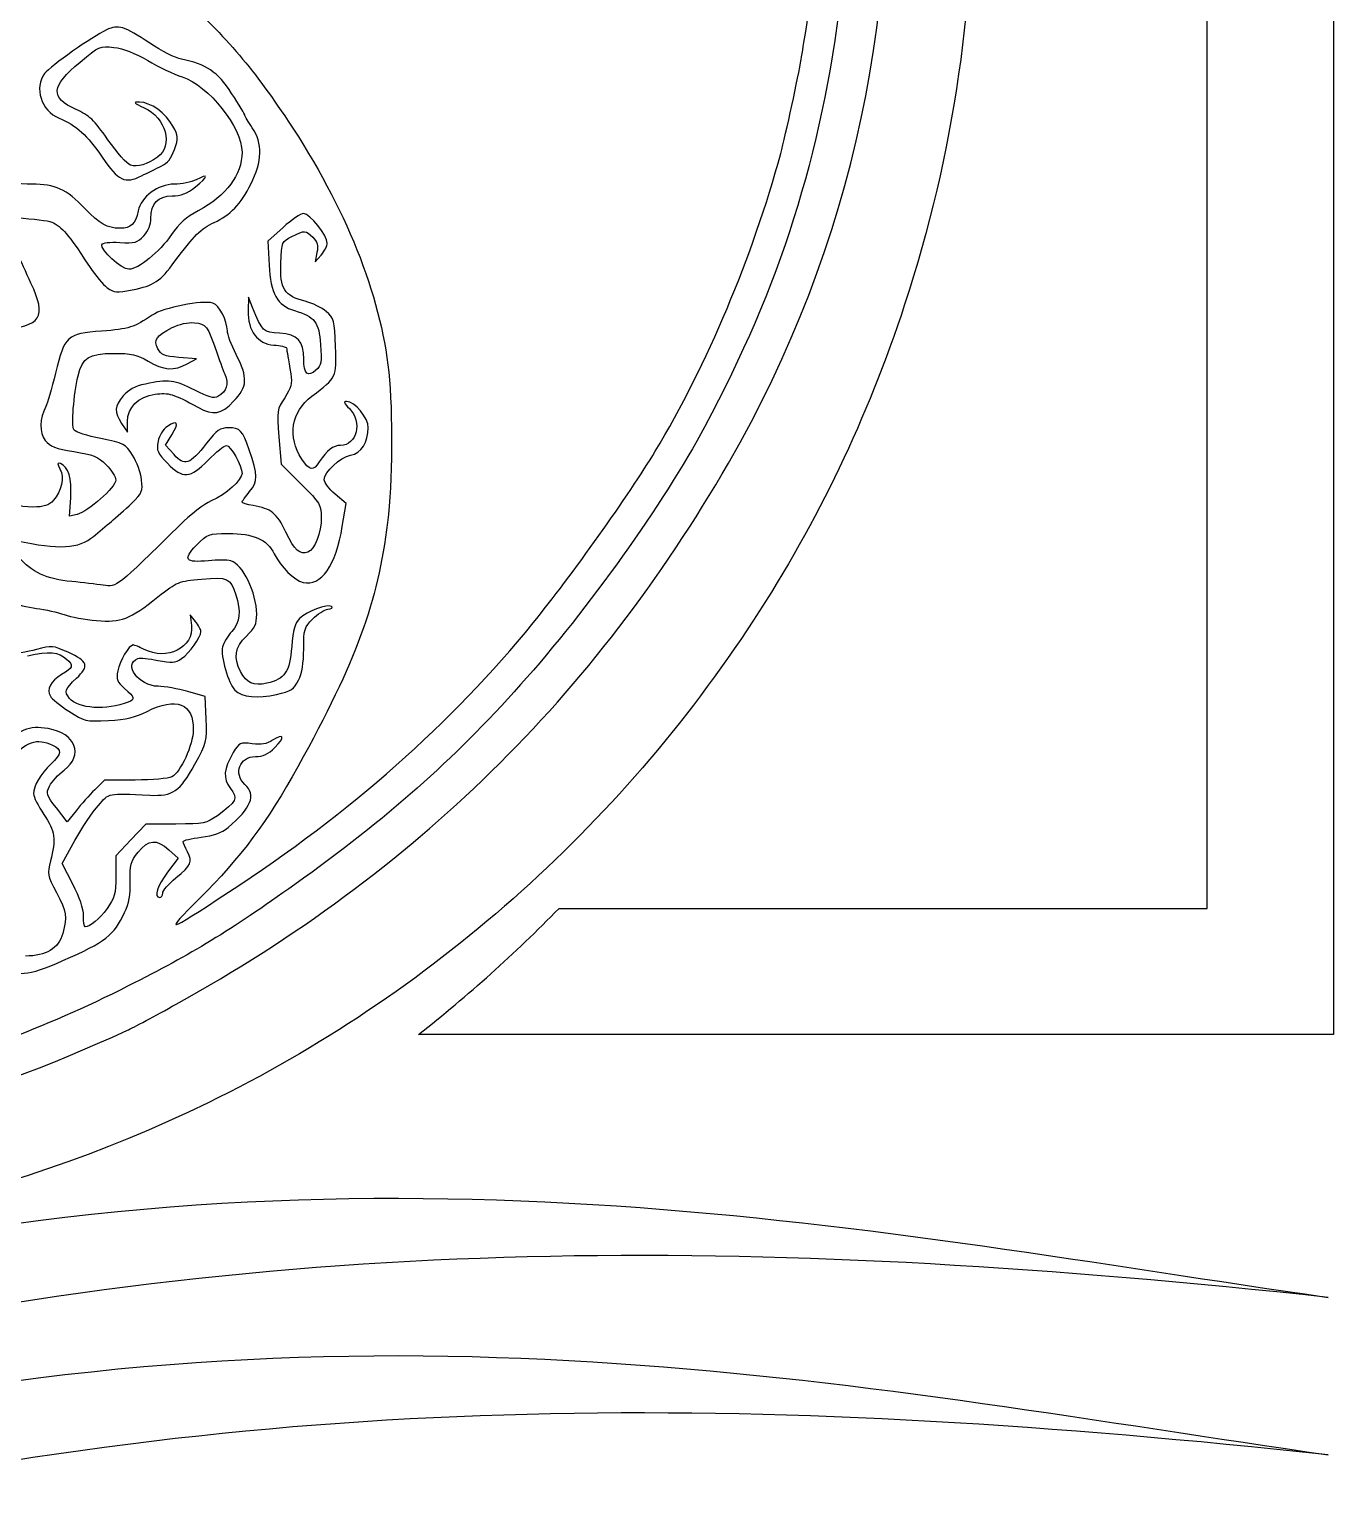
# Model space of a CAD drawing. Extents: x 0 to 136, y -3 to 123.
# Drawn here: x 84.5 to 136.2, y 1.9 to 60.3 of the extents above; entities that cross this region are included whole.
import ezdxf

# ---------------------------------------------------------------- set-up
doc = ezdxf.new("R2010")
doc.units = 0
doc.layers.add('Calque_1', color=7, linetype='CONTINUOUS')

msp = doc.modelspace()

# ---------------------------------------------------------------- linework, layer by layer
at = {"layer": 'Calque_1', "color": 7}
for p, q in [((136.156085, 112.294755), (136.156085, 20.468899)), ((131.15601, 25.468973), (131.15601, 107.294681)), ((94.53882, 52.45802), (93.935034, 51.908519)), ((93.935034, 51.908519), (93.984507, 50.965493)), ((95.882677, 51.458713), (95.811388, 51.088257)), ((95.811388, 51.088257), (96.049612, 51.362862)), ((93.166204, 49.692445), (93.156608, 49.157132)), ((93.331388, 49.285326), (93.166204, 49.692445)), ((91.111711, 47.249758), (90.416569, 47.30793)), ((90.73946, 47.046208), (91.111711, 47.249758)), ((88.145612, 44.690768), (88.376695, 44.341814)), ((88.376695, 44.341814), (88.376695, 44.76215)), ((89.880488, 43.833111), (90.131355, 44.238975)), ((90.22034, 43.452752), (89.880488, 43.833111)), ((94.375639, 44.155798), (94.459882, 43.079228)), ((94.459882, 43.079228), (95.25747, 42.281617)), ((86.076302, 41.007872), (86.12761, 41.744306)), ((97.036148, 41.522149), (96.603812, 41.885132)), ((96.888066, 40.605624), (97.036148, 41.522149)), ((86.381525, 41.08449), (86.076302, 41.007872)), ((91.073978, 36.841403), (90.862904, 37.102035)), ((90.862904, 37.102035), (90.911841, 36.683195)), ((91.459493, 33.872535), (90.761586, 34.067062)), ((91.493557, 32.965634), (91.459493, 33.872535)), ((87.463114, 30.558033), (87.07678, 30.171112)), ((88.683809, 30.558033), (87.463114, 30.558033)), ((85.989434, 28.898893), (85.558904, 29.451445)), ((86.339954, 29.341536), (85.989434, 28.898893)), ((89.108695, 28.81325), (88.510243, 28.180471)), ((90.295722, 28.81325), (89.108695, 28.81325)), ((85.784399, 27.242963), (86.295588, 28.16001)), ((88.510243, 28.180471), (87.91179, 27.547687)), ((87.91179, 27.547687), (87.91179, 26.743952)), ((90.385807, 27.460503), (89.96301, 26.906633)), ((90.01937, 27.787926), (90.385807, 27.460503)), ((86.210894, 26.428735), (85.784399, 27.242963)), ((105.477087, 25.468973), (131.15601, 25.468973))]:
    msp.add_line(p, q, dxfattribs=at)
for points in [[(118.076718, 86.146023), (122.711371, 74.409956), (123.097451, 61.35803), (119.163725, 49.396953)], [(115.246904, 60.219142), (115.882496, 63.999128), (115.831978, 69.479773), (115.126338, 73.304917)], [(112.186345, 43.12024), (117.148235, 51.716238), (119.245005, 61.552013), (118.199512, 71.327353)], [(90.238741, 61.88731), (92.225218, 60.086904), (93.262046, 58.8856), (94.74233, 56.669337)], [(116.640122, 61.614799), (115.859185, 55.288192), (114.226388, 50.125778), (111.250524, 44.574207)], [(87.542757, 60.283938), (86.985086, 60.026873), (85.330304, 58.860163), (85.094112, 58.557531)], [(89.265639, 59.754949), (88.227174, 60.445233), (88.026401, 60.506873), (87.542757, 60.283938)], [(115.066479, 59.114124), (115.106583, 59.370023), (115.18775, 59.867282), (115.246904, 60.219142)], [(86.496869, 59.013147), (87.253197, 59.641529), (87.286668, 59.655957), (87.841235, 59.593007)], [(87.841235, 59.593007), (88.209055, 59.551249), (88.681495, 59.367243), (89.178884, 59.071994)], [(90.511057, 59.125328), (90.282542, 59.1682), (89.722105, 59.451529), (89.265639, 59.754949)], [(86.337922, 57.133658), (85.300332, 57.592528), (85.339137, 58.051258), (86.496869, 59.013147)], [(89.178884, 59.071994), (89.601794, 58.82094), (90.216163, 58.529388), (90.544134, 58.424102)], [(92.503856, 57.768796), (91.951943, 58.621954), (91.479333, 58.943684), (90.511057, 59.125328)], [(114.256219, 55.391946), (114.451234, 56.111251), (114.967927, 58.484938), (115.066479, 59.114124)], [(85.094112, 58.557531), (84.661352, 58.002922), (84.960649, 57.080888), (85.669648, 56.784653)], [(90.544134, 58.424102), (91.584687, 58.090041), (92.913897, 56.41613), (92.913897, 55.439737)], [(88.854667, 57.425049), (88.591494, 57.422791), (88.61554, 57.393658), (89.038647, 57.201555)], [(90.178656, 56.469501), (89.90507, 56.976163), (89.278169, 57.428622), (88.854667, 57.425049)], [(93.030257, 56.894373), (93.030257, 56.927759), (92.79336, 57.321251), (92.503856, 57.768796)], [(85.669648, 56.784653), (86.354601, 56.498454), (86.787248, 56.106109), (87.374806, 55.238253)], [(87.602249, 55.93281), (87.050279, 56.72056), (86.857013, 56.904087), (86.337922, 57.133658)], [(89.038647, 57.201555), (89.896772, 56.81195), (90.201798, 55.685883), (89.56979, 55.240751)], [(93.321059, 56.405725), (93.161124, 56.641095), (93.030257, 56.860986), (93.030257, 56.894373)], [(94.74233, 56.669337), (97.017944, 53.262271), (98.403486, 49.804341), (98.72632, 46.726259)], [(90.236822, 55.546268), (90.397209, 56.006849), (90.39306, 56.072367), (90.178656, 56.469501)], [(93.264191, 54.17331), (93.715154, 55.066634), (93.733781, 55.798329), (93.321059, 56.405725)], [(88.490148, 54.927936), (88.360185, 54.969197), (87.960615, 55.421387), (87.602249, 55.93281)], [(89.71519, 54.885673), (89.959143, 55.000907), (90.116087, 55.199699), (90.236822, 55.546268)], [(87.374806, 55.238253), (88.009637, 54.300581), (88.280316, 54.172447), (88.931544, 54.501337)], [(89.56979, 55.240751), (89.146315, 54.942495), (88.779342, 54.836151), (88.490148, 54.927936)], [(88.931544, 54.501337), (89.170643, 54.62206), (89.523251, 54.795009), (89.71519, 54.885673)], [(92.913897, 55.439737), (92.913897, 54.542736), (92.294306, 53.714233), (91.178823, 53.119571)], [(109.284112, 43.585664), (111.347157, 47.025993), (113.146352, 51.29812), (114.256219, 55.391946)], [(84.583431, 54.170271), (84.128009, 54.170271), (83.290514, 54.252482), (82.722373, 54.352442)], [(91.099321, 54.347969), (90.913901, 54.25126), (90.52545, 54.171814), (90.236144, 54.171419)], [(91.070506, 54.068402), (91.588723, 54.478838), (91.602185, 54.610295), (91.099321, 54.347969)], [(86.691462, 53.203084), (85.944814, 53.982836), (85.537398, 54.169757), (84.583431, 54.170271)], [(90.236144, 54.171419), (89.579526, 54.169726), (88.913058, 53.678171), (88.799464, 53.11006)], [(90.141205, 53.705436), (90.493136, 53.705436), (90.728086, 53.797187), (91.070506, 54.068402)], [(91.808546, 52.653586), (92.456387, 52.950131), (92.858836, 53.370272), (93.264191, 54.17331)], [(88.07102, 52.425928), (87.572362, 52.425928), (87.275408, 52.59321), (86.691462, 53.203084)], [(89.308028, 52.813151), (89.308028, 53.406318), (89.587316, 53.705436), (90.141205, 53.705436)], [(82.068238, 52.930079), (83.079807, 52.937812), (85.092108, 52.779979), (85.380201, 52.670432)], [(85.380201, 52.670432), (85.536665, 52.610945), (85.79089, 52.408027), (85.945181, 52.219488)], [(88.799464, 53.11006), (88.694675, 52.586253), (88.523987, 52.425928), (88.07102, 52.425928)], [(89.022081, 52.129383), (89.202957, 52.324529), (89.308028, 52.575819), (89.308028, 52.813151)], [(91.178823, 53.119571), (90.720692, 52.875328), (90.409429, 52.597381), (90.12224, 52.175953)], [(90.257678, 51.117772), (90.994363, 52.120206), (91.296143, 52.419034), (91.808546, 52.653586)], [(95.35622, 53.007501), (95.238759, 53.007501), (94.870911, 52.760232), (94.53882, 52.45802)], [(96.287836, 51.834295), (96.287836, 52.136978), (95.596532, 53.007501), (95.35622, 53.007501)], [(85.945181, 52.219488), (86.238551, 51.860931), (86.285767, 51.793674), (86.896327, 50.865)], [(88.073165, 51.861687), (88.667864, 51.825066), (88.765597, 51.852628), (89.022081, 52.129383)], [(90.12224, 52.175953), (89.649743, 51.482601), (88.808947, 50.797469), (88.430543, 50.797469)], [(94.4504, 51.042692), (94.48469, 51.89613), (94.487286, 51.90231), (94.892021, 52.099787)], [(94.892021, 52.099787), (95.414809, 52.35487), (95.428836, 52.35436), (95.713824, 52.069389)], [(95.713824, 52.069389), (95.897268, 51.88593), (95.937174, 51.741633), (95.882677, 51.458713)], [(84.552979, 50.254914), (84.368716, 50.649289), (84.130944, 51.174685), (84.024574, 51.422468)], [(88.430543, 50.797469), (88.138246, 50.797469), (87.296433, 51.569014), (87.366029, 51.773098)], [(87.366029, 51.773098), (87.393969, 51.854479), (87.656238, 51.88735), (88.073165, 51.861687)], [(96.049612, 51.362862), (96.180619, 51.513888), (96.287836, 51.726043), (96.287836, 51.834295)], [(86.896327, 50.865), (87.103224, 50.550265), (87.409632, 50.191832), (87.577216, 50.068461)], [(88.565953, 49.982502), (89.444426, 50.160229), (89.660524, 50.305237), (90.257678, 51.117772)], [(93.984507, 50.965493), (94.043717, 49.837651), (94.307256, 49.365313), (94.991786, 49.160217)], [(95.418591, 49.529318), (94.593571, 49.737059), (94.409477, 50.024773), (94.4504, 51.042692)], [(83.357881, 48.40107), (84.95873, 48.539212), (85.188233, 48.895255), (84.552979, 50.254914)], [(87.577216, 50.068461), (87.853681, 49.864954), (87.945375, 49.856972), (88.565953, 49.982502)], [(91.760003, 49.456852), (91.355381, 49.585271), (89.793451, 49.277006), (89.360691, 48.98332)], [(92.332237, 48.355212), (92.332237, 48.766325), (92.015725, 49.375685), (91.760003, 49.456852)], [(93.156608, 49.157132), (93.142497, 48.356436), (93.524428, 47.842563), (94.168714, 47.795582)], [(94.399063, 48.261553), (93.750686, 48.299176), (93.719275, 48.329312), (93.331388, 49.285326)], [(94.991786, 49.160217), (95.806421, 48.916154), (95.960768, 48.715821), (96.024381, 47.82011)], [(96.252332, 49.121016), (96.072867, 49.275307), (95.697681, 49.459036), (95.418591, 49.529318)], [(96.618713, 47.730995), (96.58081, 48.779499), (96.56066, 48.855905), (96.252332, 49.121016)], [(119.163725, 49.396953), (117.670035, 44.855089), (115.74686, 40.837576), (113.180218, 36.897226)], [(89.360691, 48.98332), (88.636763, 48.492055), (88.441239, 48.430254), (87.346358, 48.346669)], [(89.579357, 47.652331), (89.405423, 48.002978), (89.513402, 48.160108), (90.152494, 48.48614)], [(90.152494, 48.48614), (90.425741, 48.625552), (90.772536, 48.702715), (91.028963, 48.681195)], [(91.028963, 48.681195), (91.486022, 48.642833), (91.560218, 48.545534), (91.898377, 47.54056)], [(87.346358, 48.346669), (85.973178, 48.24184), (85.889979, 48.166024), (85.523316, 46.685717)], [(92.681233, 47.424237), (92.489294, 47.804444), (92.332237, 48.223374), (92.332237, 48.355212)], [(95.357264, 47.230751), (95.357264, 47.968954), (95.124403, 48.219457), (94.399063, 48.261553)], [(86.421911, 46.57378), (86.602166, 47.310196), (86.833956, 47.457429), (87.824753, 47.464789)], [(87.824753, 47.464789), (88.540497, 47.470067), (88.748692, 47.423435), (89.192458, 47.158251)], [(90.416569, 47.30793), (89.82362, 47.357525), (89.700487, 47.408178), (89.579357, 47.652331)], [(91.898377, 47.54056), (91.995264, 47.252677), (92.144672, 46.845675), (92.230411, 46.636134)], [(92.582907, 45.568047), (93.136994, 46.150492), (93.154717, 46.486184), (92.681233, 47.424237)], [(94.168714, 47.795582), (94.438518, 47.775911), (94.665961, 47.723578), (94.674089, 47.679275)], [(94.674089, 47.679275), (94.693844, 47.572223), (94.74868, 47.23727), (94.841588, 46.656259)], [(95.684924, 45.775751), (96.675073, 46.528455), (96.663106, 46.503382), (96.618713, 47.730995)], [(96.024381, 47.82011), (96.074419, 47.11605), (96.052039, 46.990653), (95.842997, 46.802174)], [(89.192458, 47.158251), (89.802736, 46.793557), (90.221864, 46.763196), (90.73946, 47.046208)], [(95.842997, 46.802174), (95.516409, 46.507734), (95.357264, 46.648128), (95.357264, 47.230751)], [(98.72632, 46.726259), (98.894468, 45.123189), (98.871947, 42.329869), (98.678286, 40.768731)], [(85.523316, 46.685717), (85.370436, 46.068661), (85.198026, 45.472046), (85.140114, 45.359914)], [(86.258025, 44.429136), (86.146886, 44.593421), (86.241938, 45.83889), (86.421911, 46.57378)], [(89.084593, 46.25201), (88.671956, 46.16351), (88.413666, 46.024025), (88.206515, 45.777817)], [(91.045106, 46.004927), (90.263153, 46.408222), (89.979604, 46.443955), (89.084593, 46.25201)], [(92.230411, 46.636134), (92.396358, 46.230617), (92.318436, 45.980145), (91.95516, 45.750992)], [(94.841588, 46.656259), (94.905483, 46.256762), (94.866988, 46.102031), (94.604662, 45.705735)], [(88.206515, 45.777817), (87.853116, 45.357856), (87.841461, 45.149994), (88.145612, 44.690768)], [(88.376695, 44.76215), (88.376695, 45.328415), (88.800424, 45.745593), (89.475781, 45.846871)], [(89.475781, 45.846871), (89.992728, 45.924395), (90.200359, 45.861208), (91.169086, 45.331621)], [(91.95516, 45.750992), (91.813682, 45.66175), (91.588948, 45.724463), (91.045106, 46.004927)], [(91.169086, 45.331621), (91.79435, 44.989791), (92.077955, 45.037226), (92.582907, 45.568047)], [(94.604662, 45.705735), (94.301612, 45.247747), (94.294161, 45.197413), (94.375639, 44.155798)], [(95.284169, 43.273185), (94.70519, 44.167615), (94.862642, 45.150649), (95.684924, 45.775751)], [(97.058133, 45.563153), (96.927295, 45.563153), (96.955856, 45.487309), (97.16549, 45.277649)], [(97.916258, 44.51947), (97.916258, 44.913077), (97.381729, 45.563153), (97.058133, 45.563153)], [(85.140114, 45.359914), (84.886735, 44.869174), (84.878889, 44.326509), (85.120641, 44.019062)], [(97.16549, 45.277649), (97.692992, 44.75015), (97.466819, 43.818391), (96.811245, 43.818391)], [(87.319406, 44.090631), (86.789703, 44.196884), (86.312098, 44.349191), (86.258025, 44.429136)], [(89.961768, 44.572432), (89.777364, 44.451618), (89.635124, 44.223179), (89.588049, 43.972385)], [(90.131355, 44.238975), (90.42989, 44.722021), (90.369946, 44.839871), (89.961768, 44.572432)], [(92.37965, 44.516289), (92.047362, 44.516289), (91.918471, 44.42573), (91.510519, 43.905628)], [(93.198349, 43.643907), (92.926541, 44.421017), (92.837104, 44.516289), (92.37965, 44.516289)], [(97.215839, 43.428232), (97.63158, 43.511367), (97.916258, 43.954944), (97.916258, 44.51947)], [(111.250524, 44.574207), (109.608668, 41.511275), (106.623293, 37.324593), (103.951665, 34.33823)], [(85.120641, 44.019062), (85.313427, 43.773988), (85.523711, 43.691656), (86.256642, 43.574305)], [(88.580093, 43.426062), (88.295359, 43.87711), (88.240918, 43.905812), (87.319406, 44.090631)], [(89.588049, 43.972385), (89.520485, 43.612154), (89.561238, 43.517059), (89.957478, 43.111314)], [(91.510519, 43.905628), (90.836488, 43.046341), (90.643899, 42.978737), (90.22034, 43.452752)], [(91.576982, 43.236801), (91.892027, 43.556675), (92.216159, 43.818385), (92.297242, 43.818385)], [(92.297242, 43.818385), (92.461805, 43.818385), (92.914659, 43.00287), (92.914659, 42.706506)], [(96.811245, 43.818391), (96.524846, 43.818391), (96.279058, 43.62539), (95.975613, 43.16232)], [(86.256642, 43.574305), (87.013929, 43.453054), (87.215746, 43.370905), (87.534092, 43.054384)], [(88.933717, 42.457286), (88.902955, 42.73085), (88.743782, 43.166804), (88.580093, 43.426062)], [(89.957478, 43.111314), (90.570098, 42.483945), (90.857372, 42.506204), (91.576982, 43.236801)], [(93.215564, 41.990697), (93.55107, 42.389457), (93.548417, 42.642653), (93.198349, 43.643907)], [(95.975613, 43.16232), (95.733918, 42.793424), (95.578611, 42.81833), (95.284169, 43.273185)], [(96.171475, 42.460605), (96.171475, 42.767418), (96.793578, 43.343772), (97.215839, 43.428232)], [(104.446682, 36.781067), (105.94771, 38.62862), (108.272572, 41.898887), (109.284112, 43.585664)], [(84.623591, 41.375712), (83.554674, 41.375712), (82.769589, 41.98468), (82.642419, 42.912404)], [(85.70264, 42.887091), (85.882951, 42.550143), (85.766563, 41.982639), (85.447539, 41.643013)], [(85.719855, 43.095662), (85.592686, 43.137654), (85.589412, 43.09854), (85.70264, 42.887091)], [(86.12761, 41.744306), (86.180216, 42.498855), (86.031118, 42.992922), (85.719855, 43.095662)], [(87.534092, 43.054384), (87.742006, 42.847625), (87.912101, 42.572597), (87.912101, 42.443198)], [(90.310312, 21.675633), (99.767579, 26.924278), (106.838657, 33.855884), (112.186345, 43.12024)], [(92.914659, 42.706506), (92.914659, 42.440339), (92.287815, 41.883311), (91.691452, 41.619518)], [(87.912101, 42.443198), (87.912101, 42.161046), (86.824642, 41.195699), (86.381525, 41.08449)], [(88.536828, 41.522397), (88.953557, 41.924877), (88.985336, 41.999708), (88.933717, 42.457286)], [(95.25747, 42.281617), (96.010439, 41.528674), (96.055087, 41.454263), (96.055087, 40.953076)], [(96.603812, 41.885132), (96.366039, 42.084753), (96.171475, 42.343723), (96.171475, 42.460605)], [(85.447539, 41.643013), (85.251479, 41.434335), (85.070744, 41.375712), (84.623591, 41.375712)], [(87.7367, 40.80417), (87.927623, 40.958579), (88.28771, 41.281783), (88.536828, 41.522397)], [(91.691452, 41.619518), (91.416087, 41.497705), (90.855086, 41.065874), (90.444707, 40.659886)], [(92.91449, 41.567744), (92.91449, 41.603595), (93.049956, 41.793917), (93.215564, 41.990697)], [(93.350664, 41.430765), (93.110804, 41.470259), (92.91449, 41.531891), (92.91449, 41.567744)], [(94.65264, 40.38288), (94.287303, 41.140285), (94.074451, 41.311633), (93.350664, 41.430765)], [(96.055087, 40.953076), (96.055087, 40.376287), (95.786665, 39.686725), (95.522675, 39.585435)], [(87.02725, 40.210899), (87.226498, 40.382787), (87.545748, 40.649772), (87.7367, 40.80417)], [(90.444707, 40.659886), (87.936259, 38.177962), (87.960897, 38.197376), (87.418974, 38.277911)], [(91.107026, 39.858818), (91.555562, 40.318169), (91.584235, 40.328859), (92.368108, 40.328859)], [(92.368108, 40.328859), (93.369968, 40.328859), (93.897357, 40.09626), (94.188215, 39.526166)], [(95.522675, 39.585435), (95.211722, 39.466101), (95.002144, 39.658195), (94.65264, 40.38288)], [(98.678286, 40.768731), (98.27897, 37.549902), (97.459481, 35.315955), (95.124685, 31.081479)], [(95.338327, 38.389355), (96.046225, 38.211688), (96.638045, 39.05805), (96.888066, 40.605624)], [(83.987236, 40.04292), (85.64803, 39.676627), (86.459983, 39.721489), (87.02725, 40.210899)], [(91.585731, 39.249416), (90.663852, 39.154276), (90.554689, 39.293203), (91.107026, 39.858818)], [(86.168193, 38.420679), (85.18829, 38.510434), (84.541323, 38.808856), (84.089288, 39.379597)], [(92.469228, 39.2438), (92.318944, 39.281527), (91.921378, 39.284033), (91.585731, 39.249416)], [(93.494428, 37.123817), (93.491324, 37.983407), (92.938676, 39.12598), (92.469228, 39.2438)], [(94.188215, 39.526166), (94.468236, 38.977258), (94.969322, 38.481986), (95.338327, 38.389355)], [(91.311101, 38.521048), (92.35394, 38.612017), (92.442558, 38.571281), (92.66667, 37.897871)], [(87.418974, 38.277911), (87.146884, 38.318345), (86.584048, 38.38259), (86.168193, 38.420679)], [(89.579837, 37.811804), (90.351686, 38.421404), (90.40116, 38.441682), (91.311101, 38.521048)], [(83.768627, 37.59644), (83.968779, 37.514079), (84.419403, 37.408145), (84.770008, 37.361028)], [(87.152556, 36.879681), (88.13881, 36.796803), (88.442312, 36.913369), (89.579837, 37.811804)], [(92.66667, 37.897871), (92.879946, 37.257164), (92.829118, 36.790196), (92.508457, 36.444223)], [(96.461967, 37.439189), (96.292436, 37.54993), (95.47639, 37.242754), (95.196482, 36.962812)], [(96.317864, 37.325829), (96.461261, 37.346262), (96.526144, 37.397287), (96.461967, 37.439189)], [(84.770008, 37.361028), (85.120556, 37.313927), (85.615856, 37.201823), (85.870703, 37.111918)], [(85.870703, 37.111918), (86.125521, 37.022011), (86.702327, 36.91751), (87.152556, 36.879681)], [(91.284572, 36.448267), (91.284572, 36.521151), (91.190056, 36.698062), (91.073978, 36.841403)], [(113.180218, 36.897226), (107.827027, 28.678994), (100.326294, 22.03815), (91.576615, 17.770197)], [(92.383602, 26.110061), (97.212283, 29.262571), (101.214871, 32.80326), (104.446682, 36.781067)], [(93.089072, 36.257694), (93.423562, 36.58188), (93.495868, 36.736425), (93.494428, 37.123817)], [(95.196482, 36.962812), (95.013772, 36.78011), (94.939124, 36.512309), (94.884373, 35.842982)], [(95.357067, 35.754404), (95.357208, 36.526781), (95.383313, 36.61475), (95.70722, 36.938696)], [(95.70722, 36.938696), (95.899667, 37.131166), (96.174467, 37.30537), (96.317864, 37.325829)], [(90.911841, 36.683195), (91.013836, 35.809333), (89.934336, 35.264582), (89.03258, 35.734894)], [(90.522205, 35.370108), (90.836685, 35.576158), (91.283782, 36.208455), (91.284572, 36.448267)], [(92.508457, 36.444223), (92.349058, 36.272225), (92.184635, 35.996), (92.143092, 35.830401)], [(92.85765, 34.859554), (92.568372, 35.418907), (92.634243, 35.816883), (93.089072, 36.257694)], [(84.76854, 35.728437), (84.418133, 35.633238), (83.869747, 35.549485), (83.549848, 35.542331)], [(84.412997, 35.48403), (85.287067, 35.664931), (85.634906, 35.635035), (85.963469, 35.350787)], [(86.020394, 35.620066), (85.427614, 35.891437), (85.382769, 35.895321), (84.76854, 35.728437)], [(86.352823, 34.589219), (86.874483, 35.081186), (86.818518, 35.254662), (86.020394, 35.620066)], [(88.604336, 35.908644), (88.439405, 35.908644), (88.065714, 35.284936), (87.987906, 34.879764)], [(89.03258, 35.734894), (88.849333, 35.830455), (88.656631, 35.908644), (88.604336, 35.908644)], [(92.143092, 35.830401), (92.056054, 35.48373), (92.372454, 34.373776), (92.632409, 34.113835)], [(94.884373, 35.842982), (94.80171, 34.832277), (94.614371, 34.556975), (93.899389, 34.39573)], [(95.153556, 34.512931), (95.290349, 34.786794), (95.356954, 35.193146), (95.357067, 35.754404)], [(85.963469, 35.350787), (86.252352, 35.100871), (86.220517, 35.001833), (85.765067, 34.733093)], [(89.591097, 34.270886), (88.814873, 34.286154), (88.191162, 35.141561), (88.788965, 35.370957)], [(88.788965, 35.370957), (88.877696, 35.405007), (89.234481, 35.373215), (89.581897, 35.300359)], [(89.581897, 35.300359), (90.130734, 35.185244), (90.254037, 35.194391), (90.522205, 35.370108)], [(85.765067, 34.733093), (85.329796, 34.476285), (85.164272, 34.155895), (85.32164, 33.874728)], [(86.079773, 33.793863), (85.863083, 34.064884), (85.894776, 34.157224), (86.352823, 34.589219)], [(87.987906, 34.879764), (87.9237, 34.545418), (87.962224, 34.447602), (88.261436, 34.185031)], [(93.899389, 34.39573), (93.363618, 34.274899), (93.099063, 34.392851), (92.85765, 34.859554)], [(94.282421, 33.947268), (94.862218, 34.084941), (94.976913, 34.159425), (95.153556, 34.512931)], [(85.32164, 33.874728), (85.376278, 33.777079), (85.706619, 33.510396), (86.055728, 33.28209)], [(88.261436, 34.185031), (88.664392, 33.831452), (88.685305, 33.753158), (88.406159, 33.643625)], [(89.150012, 33.274712), (90.299249, 33.865338), (91.003281, 33.588013), (90.984344, 32.55213)], [(90.761586, 34.067062), (90.377735, 34.174042), (89.850996, 34.265761), (89.591097, 34.270886)], [(92.632409, 34.113835), (92.905882, 33.840336), (93.555755, 33.774739), (94.282421, 33.947268)], [(103.951665, 34.33823), (101.23378, 31.300156), (98.70648, 29.062692), (95.007845, 26.419992)], [(86.055728, 33.28209), (86.674782, 32.877267), (86.713475, 32.868242), (87.620989, 32.917063)], [(88.406159, 33.643625), (87.54953, 33.307523), (86.409804, 33.381133), (86.079773, 33.793863)], [(85.23559, 32.593741), (84.455754, 32.725488), (84.088018, 32.567833), (83.324579, 31.774492)], [(87.620989, 32.917063), (88.330467, 32.955228), (88.693744, 33.040205), (89.150012, 33.274712)], [(91.046941, 31.187891), (91.509785, 32.026415), (91.52638, 32.092387), (91.493557, 32.965634)], [(83.584251, 31.299312), (84.432781, 32.118484), (84.755699, 32.231227), (85.405488, 31.935164)], [(85.869376, 30.952021), (86.653559, 31.550162), (86.321553, 32.410268), (85.23559, 32.593741)], [(90.984344, 32.55213), (90.973055, 31.937538), (90.485714, 30.869073), (90.129634, 30.678522)], [(94.121893, 32.130538), (93.892954, 31.98054), (93.679594, 31.944751), (93.313439, 31.994936)], [(94.216099, 31.842731), (94.62851, 32.255159), (94.572602, 32.425872), (94.121893, 32.130538)], [(85.405488, 31.935164), (85.792132, 31.758993), (85.779178, 31.605687), (85.342411, 31.190442)], [(92.567526, 31.642006), (92.179865, 30.984984), (92.151869, 30.634746), (92.45427, 30.225713)], [(93.313439, 31.994936), (92.837387, 32.060197), (92.805326, 32.045014), (92.567526, 31.642006)], [(93.44995, 31.488562), (93.753932, 31.488562), (93.954704, 31.581387), (94.216099, 31.842731)], [(85.342411, 31.190442), (84.935616, 30.803704), (84.65489, 30.32159), (84.65489, 30.009743)], [(85.291922, 30.320139), (85.381838, 30.494011), (85.64168, 30.778349), (85.869376, 30.952021)], [(89.257511, 29.955023), (90.183228, 29.911927), (90.440389, 30.089098), (91.046941, 31.187891)], [(95.124685, 31.081479), (93.931195, 28.916956), (92.878224, 27.505602), (91.227422, 25.857774)], [(93.029806, 30.383554), (92.558608, 30.809964), (92.816587, 31.488562), (93.44995, 31.488562)], [(90.129634, 30.678522), (90.005823, 30.612256), (89.355188, 30.558033), (88.683809, 30.558033)], [(92.364382, 28.679903), (93.280419, 29.440664), (93.487034, 29.969718), (93.029806, 30.383554)], [(84.65489, 30.009743), (84.65489, 29.893752), (84.838108, 29.526824), (85.061995, 29.194321)], [(85.558904, 29.451445), (85.152363, 29.973257), (85.137546, 30.021568), (85.291922, 30.320139)], [(87.07678, 30.171112), (86.864294, 29.958302), (86.532712, 29.585004), (86.339954, 29.341536)], [(87.224043, 29.549503), (87.676558, 30.061835), (87.541656, 30.034934), (89.257511, 29.955023)], [(92.45427, 30.225713), (92.759155, 29.813344), (92.705786, 29.701768), (91.936392, 29.142821)], [(85.061995, 29.194321), (85.504886, 28.536695), (85.553118, 28.200066), (85.326042, 27.351167)], [(86.295588, 28.16001), (86.57671, 28.664406), (86.99454, 29.28967), (87.224043, 29.549503)], [(91.936392, 29.142821), (91.508713, 28.832105), (91.414817, 28.81325), (90.295722, 28.81325)], [(91.290414, 28.290456), (91.799599, 28.349551), (92.096017, 28.457041), (92.364382, 28.679903)], [(88.795428, 27.692117), (89.206457, 28.207232), (89.522376, 28.231971), (90.01937, 27.787926)], [(90.587116, 28.11722), (90.587116, 28.167602), (90.9036, 28.245566), (91.290414, 28.290456)], [(90.752385, 27.707058), (90.661482, 27.882278), (90.587116, 28.066837), (90.587116, 28.11722)], [(88.481371, 26.53999), (88.460205, 27.188316), (88.4952, 27.315709), (88.795428, 27.692117)], [(90.291912, 26.676532), (90.920449, 27.201925), (90.963939, 27.299272), (90.752385, 27.707058)], [(85.326042, 27.351167), (85.189362, 26.84015), (85.199917, 26.784295), (85.56198, 26.099088)], [(89.96301, 26.906633), (89.556525, 26.374105), (89.413072, 25.905303), (89.656573, 25.905303)], [(86.634848, 25.178321), (86.637952, 25.458836), (86.485185, 25.905091), (86.210894, 26.428735)], [(87.91179, 26.743952), (87.91179, 26.037383), (87.870022, 25.882578), (87.566463, 25.463526)], [(88.262847, 25.30568), (88.440872, 25.677315), (88.498728, 26.003996), (88.481371, 26.53999)], [(95.007845, 26.419992), (92.42094, 24.571605), (90.946216, 23.672474), (88.406357, 22.394967)], [(89.772877, 26.07399), (89.772877, 26.166768), (90.006416, 26.43791), (90.291912, 26.676532)], [(85.56198, 26.099088), (85.971202, 25.324628), (85.997872, 25.149972), (85.810307, 24.474366)], [(89.656573, 25.905303), (89.720524, 25.905303), (89.772877, 25.981209), (89.772877, 26.07399)], [(91.227422, 25.857774), (89.808804, 24.441701), (89.837929, 24.448049), (92.383602, 26.110061)], [(85.820411, 23.399915), (87.527065, 24.156609), (87.823032, 24.387543), (88.262847, 25.30568)], [(86.698094, 24.742121), (86.661941, 24.742121), (86.633465, 24.938418), (86.634848, 25.178321)], [(87.566463, 25.463526), (87.262708, 25.044187), (86.899121, 24.742121), (86.698094, 24.742121)], [(99.904299, 20.468899), (101.867136, 22.014433), (103.728571, 23.684569), (105.477087, 25.468973)], [(85.810307, 24.474366), (85.646167, 23.883409), (85.145984, 23.579953), (84.335019, 23.579377)], [(83.230514, 23.223122), (83.982608, 22.746144), (84.411981, 22.775447), (85.820411, 23.399915)], [(88.406357, 22.394967), (84.947695, 20.655323), (81.997739, 19.568503), (78.374514, 18.699024)], [(88.371672, 20.639073), (88.599002, 20.743569), (89.471379, 21.210023), (90.310312, 21.675633)], [(70.348565, 16.012503), (76.617878, 16.332136), (82.019809, 17.718815), (88.371672, 20.639073)], [(136.156085, 20.468899), (136.156085, 20.468899), (99.904299, 20.468899), (99.904299, 20.468899)], [(91.576615, 17.770197), (83.216939, 13.69252), (74.357306, 11.924333), (64.765307, 12.419244)], [(75.025163, 11.383386), (98.925857, 16.705412), (118.077457, 12.621241), (135.937495, 10.055299)], [(135.937495, 10.055299), (114.221144, 12.382865), (95.827791, 12.688783), (75.025134, 8.162765)], [(75.025163, 5.143332), (98.925857, 10.465357), (118.077457, 6.381187), (135.937495, 3.815245)], [(135.937495, 3.815245), (114.221144, 6.14281), (95.827791, 6.448728), (75.025134, 1.92271)]]:
    msp.add_open_spline(points, degree=3, dxfattribs=at)

doc.saveas('drawing.dxf')
